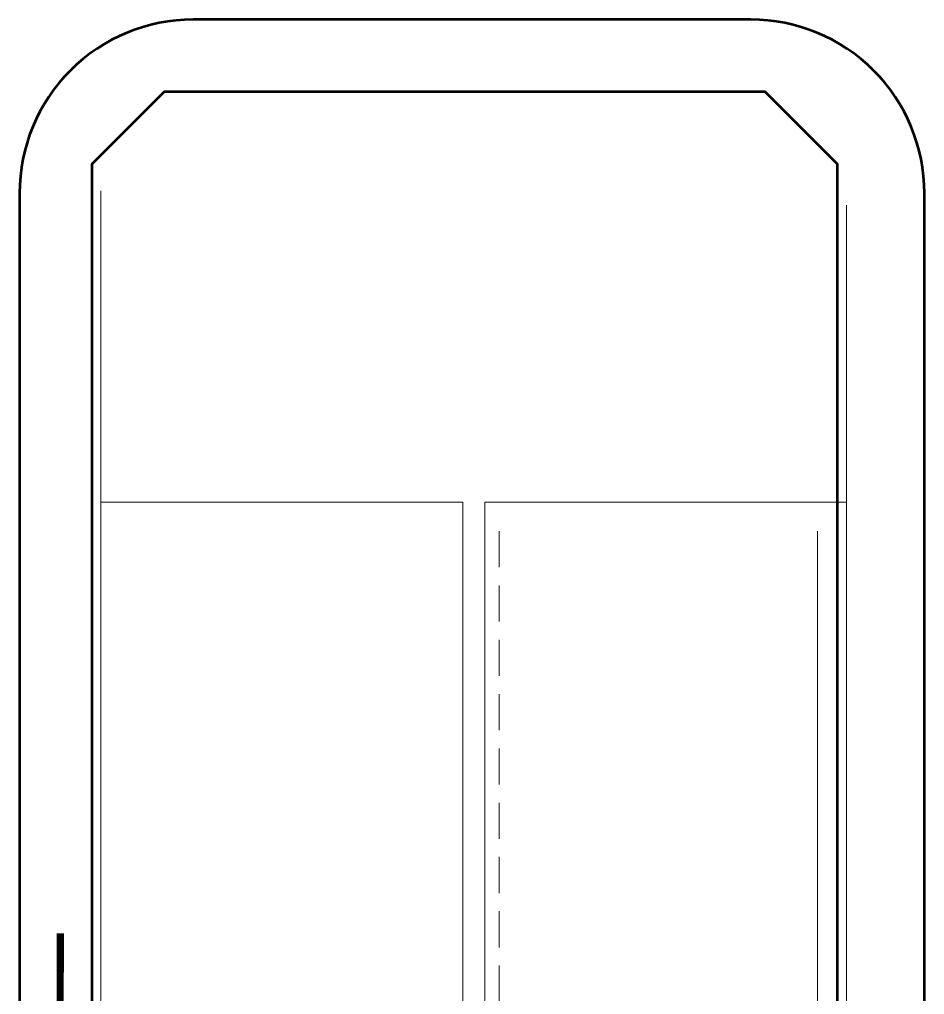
# Model space of a CAD drawing. Extents: x -2063571 to 559285, y 565862 to 1758715.
# Drawn here: x 558582.7 to 558645.2, y 1758506.3 to 1758573.6 of the extents above; entities that cross this region are included whole.
import ezdxf

# ---------------------------------------------------------------- set-up
doc = ezdxf.new("R2010")
doc.units = 0
doc.header["$MEASUREMENT"] = 0
doc.linetypes.add('DASHED', pattern=[0.75, 0.5, -0.25])
doc.linetypes.add('DIVIDE2', pattern=[0.625, 0.25, -0.125, 0, -0.125, 0, -0.125])
for name, color, linetype, lineweight in [('11111111111111111', 251, 'CONTINUOUS', 0), ('chi gioi dg do', 14, 'CONTINUOUS', 0), ('CHIA LO', 40, 'CONTINUOUS', 0), ('k-viahe', 6, 'CONTINUOUS', 15), ('Q-DUONGGT', 7, 'CONTINUOUS', 0)]:
    doc.layers.add(name, color=color, linetype=linetype, lineweight=lineweight)
doc.layers.add('d600', color=4, linetype='DIVIDE2')

msp = doc.modelspace()

# ---------------------------------------------------------------- linework, layer by layer
at = {"layer": '11111111111111111', "color": 6, "lineweight": 53}
msp.add_lwpolyline([(558645.217, 1758396.498), (558645.217, 1758561.607, 0.414214), (558633.217, 1758573.607), (558594.717, 1758573.607, 0.414214), (558582.717, 1758561.607), (558582.717, 1758392.901, 0.414216), (558594.717, 1758380.901), (558633.217, 1758380.901, 0.414211), (558645.217, 1758392.901), (558645.217, 1758394.99)], format="xyb", close=True, dxfattribs=at)
msp.add_lwpolyline([(558592.717, 1758386.901), (558634.217, 1758386.901), (558639.217, 1758391.901), (558639.217, 1758400.497), (558639.217, 1758563.607), (558634.217, 1758568.607), (558592.717, 1758568.607), (558587.717, 1758563.607), (558587.717, 1758391.901)], close=True, dxfattribs=at)
at = {"layer": 'chi gioi dg do', "color": 8, "linetype": 'DASHED', "ltscale": 5}
msp.add_line((558615.848, 1758538.283), (558615.848, 1758386.078), dxfattribs=at)
at = {"layer": 'chi gioi dg do', "color": 8, "ltscale": 2}
msp.add_lwpolyline([(558615.848, 1758386.078), (558634, 1758386.078), (558637.828, 1758389.907), (558637.828, 1758538.283)], dxfattribs=at)
at = {"layer": 'CHIA LO', "ltscale": 2}
for p, q in [((558588.328, 1758561.784, 0.7), (558588.328, 1758389.078, 0.7)), ((558639.828, 1758389.078, 0.7), (558639.828, 1758560.784, 0.7)), ((558613.328, 1758540.283), (558613.328, 1758384.078)), ((558614.848, 1758540.283), (558614.848, 1758384.078))]:
    msp.add_line(p, q, dxfattribs=at)
at = {"layer": 'd600', "color": 6, "linetype": 'DIVIDE2', "ltscale": 10, "const_width": 0.5}
msp.add_lwpolyline([(558585.536, 1758510.515), (558585.25, 1758394.054), (558585.25, 1758394.054)], dxfattribs=at)
at = {"layer": 'k-viahe', "ltscale": 2}
for points in [[(558613.328, 1758540.283), (558588.328, 1758540.283), (558588.328, 1758389.078), (558593.328, 1758384.078), (558613.328, 1758384.078)], [(558639.828, 1758540.283), (558614.848, 1758540.283), (558614.85, 1758384.078), (558634.828, 1758384.078), (558639.828, 1758389.078)]]:
    msp.add_lwpolyline(points, close=True, dxfattribs=at)
at = {"layer": 'Q-DUONGGT', "ltscale": 0.5}
msp.add_lwpolyline([(558645.217, 1758396.498), (558645.217, 1758561.607, 0.414214), (558633.217, 1758573.607), (558594.717, 1758573.607, 0.414214), (558582.717, 1758561.607), (558582.717, 1758392.901, 0.414216), (558594.717, 1758380.901), (558633.217, 1758380.901, 0.414211), (558645.217, 1758392.901), (558645.217, 1758394.99)], format="xyb", close=True, dxfattribs=at)

doc.saveas('drawing.dxf')
